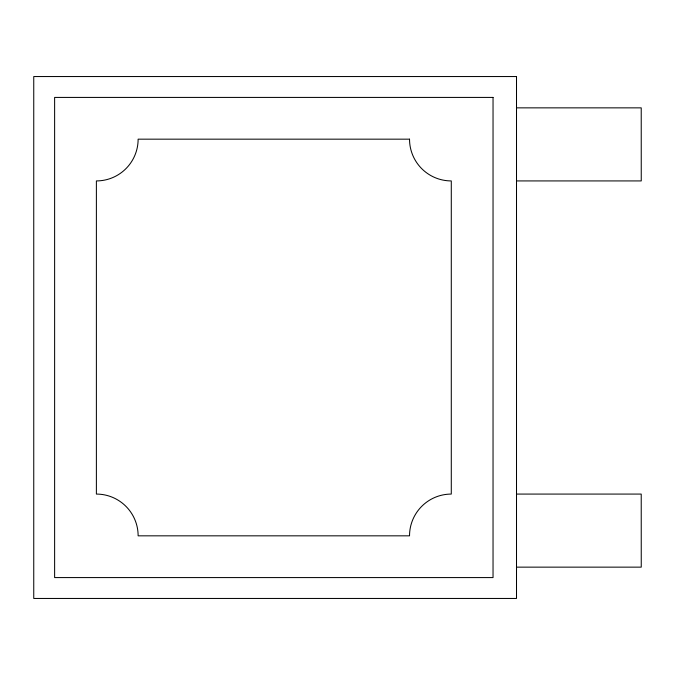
<?xml version="1.0" encoding="UTF-8"?>
<svg xmlns="http://www.w3.org/2000/svg" width="675" height="675" viewBox="0 0 675 675"><rect width="100%" height="100%" fill="white"/><g stroke="black" fill="none" stroke-linecap="round" stroke-linejoin="round"><path stroke-width="1.01" d="M516.51 107.857L641.225 107.857L641.25 180.925L516.51 180.925M516.51 494.075L641.225 494.075L641.25 567.143L516.51 567.143M516.51 76.545L33.75 76.545L33.75 598.455L516.51 598.455L516.51 76.545M493.037 97.419L54.624 97.419L54.624 577.581L493.037 577.581L493.037 97.419M409.531 139.168L138.13 139.168A41.757 41.757 0 0 1 96.382 180.925L96.382 494.075A41.757 41.757 0 0 1 138.13 535.832L409.531 535.832A41.757 41.757 0 0 1 451.288 494.075L451.288 180.925A41.757 41.757 0 0 1 409.531 139.168"/></g></svg>
